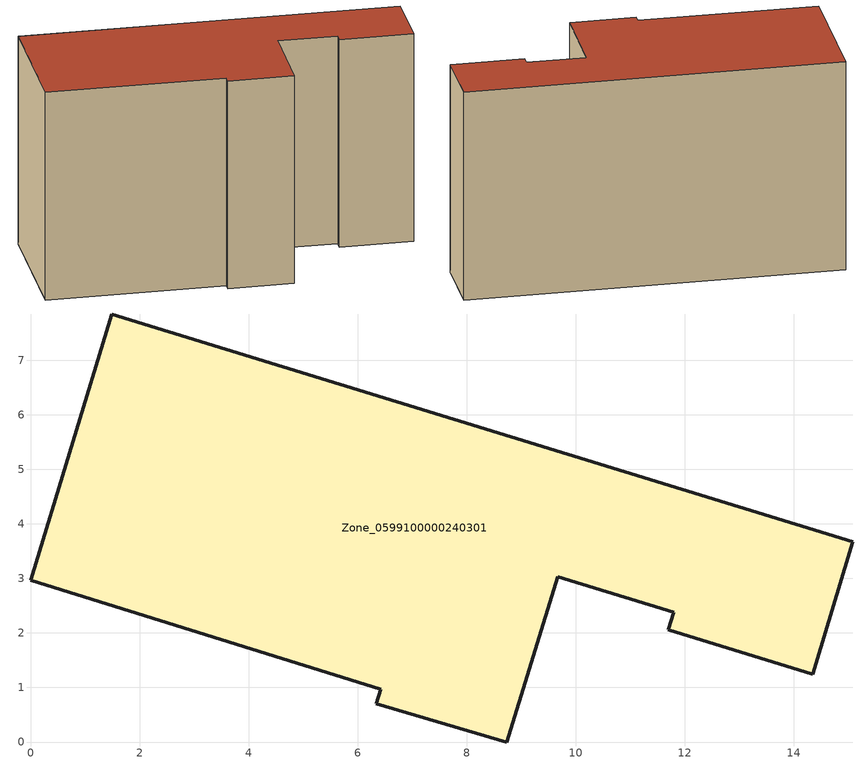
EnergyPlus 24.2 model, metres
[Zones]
Zone_0599100000240301
 floor ground (C_G): 15.08,3.67 14.34,1.24 11.69,2.06 11.79,2.38 9.67,3.03 8.73,0 6.34,0.7 6.42,0.97 0,2.97 1.49,7.85 z0
 wall outside (C_F): 8.73,0 9.67,3.03 11.79,2.38 11.69,2.06 14.34,1.24 15.08,3.67 1.49,7.85 0,2.97 6.42,0.97 6.34,0.7 8.73,0 z0:8.31
 roof outside (C_R): 11.69,2.06 14.34,1.24 15.08,3.67 1.49,7.85 0,2.97 6.42,0.97 6.34,0.7 8.73,0 9.67,3.03 11.79,2.38 z8.31
[BUILDING]
Pand.0599100000240301: North Axis=0; Terrain=City; Loads Convergence Tolerance Value=0.04; Temperature Convergence Tolerance Value=0.4; Solar Distribution=FullExterior; Maximum Number of Warmup Days=25; Minimum Number of Warmup Days=1
[Site:Location]
Rotterdam.The.Hague.AP_ZH_NLD Design_Conditions: Latitude=51.96; Longitude=4.45; Time Zone=1; Elevation=-4.5
[SITE:GROUNDTEMPERATURE:BUILDINGSURFACE]
18, 18, 18, 18, 18, 18, 18, 18, 18, 18, 18, 18
[MATERIAL] Thermal Absorptance=0.9; Solar Absorptance=0.7; Visible Absorptance=0.7
Name | Roughness | Thickness | Conductivity | Density | Specific Heat
G.TI.1975-1991 | MediumSmooth | 0.15 | 0.288461 | 540 | 1210
F.TI.1975-1991 | Rough | 0.3 | 0.230769 | 1920 | 840
R.TI.1975-1991 | MediumRough | 0.2 | 0.153846 | 1500 | 1000
[CONSTRUCTION]
C_G: G.TI.1975-1991
C_F: F.TI.1975-1991
C_R: R.TI.1975-1991
[ZONE]
Zone_0599100000240301: Type=1; Multiplier=1; Ceiling Height=Autocalculate; Volume=Autocalculate; Floor Area=autocalculate; Part of Total Floor Area=Yes
[ZONEINFILTRATION:DESIGNFLOWRATE]
Infil_Zone_0599100000240301: Zone or ZoneList or Space or SpaceList=Zone_0599100000240301; Schedule=AlwaysOn; Design Flow Rate Calculation Method=Flow/Area; Flow Rate per Floor Area=0.003; Constant Term Coefficient=1; Temperature Term Coefficient=0; Velocity Term Coefficient=0; Velocity Squared Term Coefficient=0
[HVACTEMPLATE:ZONE:IDEALLOADSAIRSYSTEM]
Zone_0599100000240301: Maximum Heating Supply Air Temperature=50; Minimum Cooling Supply Air Temperature=13; Maximum Heating Supply Air Humidity Ratio=0.0156; Minimum Cooling Supply Air Humidity Ratio=0.0077; Heating Limit=NoLimit; Cooling Limit=NoLimit; Dehumidification Control Type=ConstantSensibleHeatRatio; Cooling Sensible Heat Ratio=0.7; Dehumidification Setpoint=60; Humidification Control Type=None; Humidification Setpoint=30; Outdoor Air Method=None; Outdoor Air Flow Rate per Person=0.00944; Outdoor Air Flow Rate per Zone Floor Area=0; Outdoor Air Flow Rate per Zone=0; Demand Controlled Ventilation Type=None; Outdoor Air Economizer Type=NoEconomizer; Heat Recovery Type=None; Sensible Heat Recovery Effectiveness=0.7; Latent Heat Recovery Effectiveness=0.65
[ZONECONTROL:THERMOSTAT]
ThermostatControl_Zone_0599100000240301: Zone or ZoneList=Zone_0599100000240301; Control Type Schedule=DualSetpointControlType; Control 1=Thermostat_Zone_0599100000240301; Temperature Difference Between Cutout And Setpoint=0
[THERMOSTATSETPOINT:DUALSETPOINT]
Thermostat_Zone_0599100000240301: Heating Setpoint Temperature Schedule=HeatingSetpoint_Zone_0599100000240301; Cooling Setpoint Temperature Schedule=CoolingSetpoint_Zone_0599100000240301
[SCHEDULE:COMPACT]
HeatingSetpoint_Zone_0599100000240301: Through: 12/31, For: AllDays, Until: 24:00, 21
CoolingSetpoint_Zone_0599100000240301: Through: 12/31, For: AllDays, Until: 24:00, 24
DualSetpointControlType: Through: 12/31, For: AllDays, Until: 24:00, 4
AlwaysOn: Through: 12/31, For: AllDays, Until: 24:00, 1
